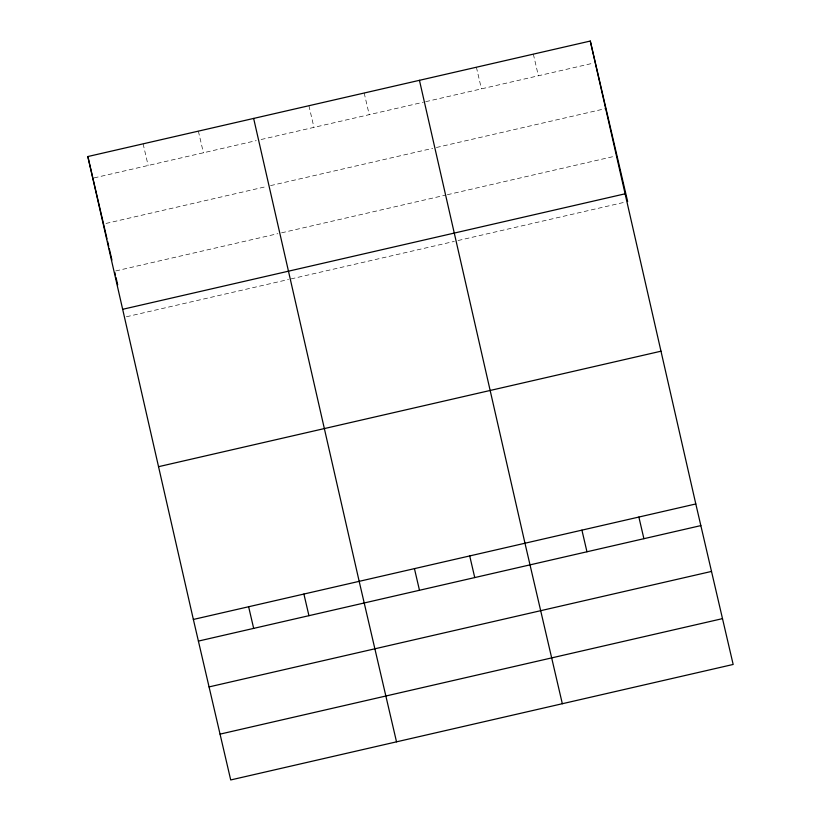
<?xml version="1.0" encoding="UTF-8"?>
<svg xmlns="http://www.w3.org/2000/svg" width="821" height="821" viewBox="0 0 821 821"><rect width="100%" height="100%" fill="white"/><g stroke="black" fill="none" stroke-linecap="round" stroke-linejoin="round"><path stroke-width="0.62" stroke-dasharray="4.11 3.08" d="M94.107 177.9L256.224 140.637M261.14 139.508L423.267 102.245M425.73 101.671L592.844 63.258M105.991 223.445L266.887 186.459M270.571 185.608L432.698 148.344M436.392 147.503L605.98 108.516M115.751 270.94L277.878 233.667M281.562 232.825L444.91 195.275M447.373 194.71L614.498 156.298M126.413 316.762L288.54 279.489M290.993 278.924L454.341 241.384M458.036 240.532L625.161 202.12M533.342 54.135L538.381 75.778M476.396 67.23L481.434 88.873M364.185 93.019L369.224 114.663M308.912 105.724L313.95 127.368M198.374 131.134L203.413 152.778M143.111 143.839L148.149 165.483"/><path stroke-width="1.23" d="M590.289 41.05L695.808 503.961L733.163 664.456L230.711 779.95L193.366 619.455L87.837 156.544L590.289 41.05L627.634 201.545M122.668 309.301L625.109 193.807M158.545 466.687L660.987 351.203M193.366 619.455L695.808 503.961M198.405 641.088L700.847 525.604M209.068 686.91L711.509 571.426M220.049 734.128L722.501 618.634M638.871 517.045L643.9 538.689M581.925 530.14L586.964 551.784M562.334 703.73L524.978 543.225L419.449 80.314M469.715 555.93L474.743 577.573M414.441 568.635L419.48 590.278M396.522 741.835L359.177 581.34L253.648 118.429M303.903 594.045L308.942 615.688M248.63 606.75L253.668 628.383M87.837 156.544L107.007 238.911M107.582 241.405L108.741 246.372M109.316 248.855L111.923 260.041M114.817 272.459L115.392 274.932M115.966 277.406L117.701 284.846"/></g></svg>
